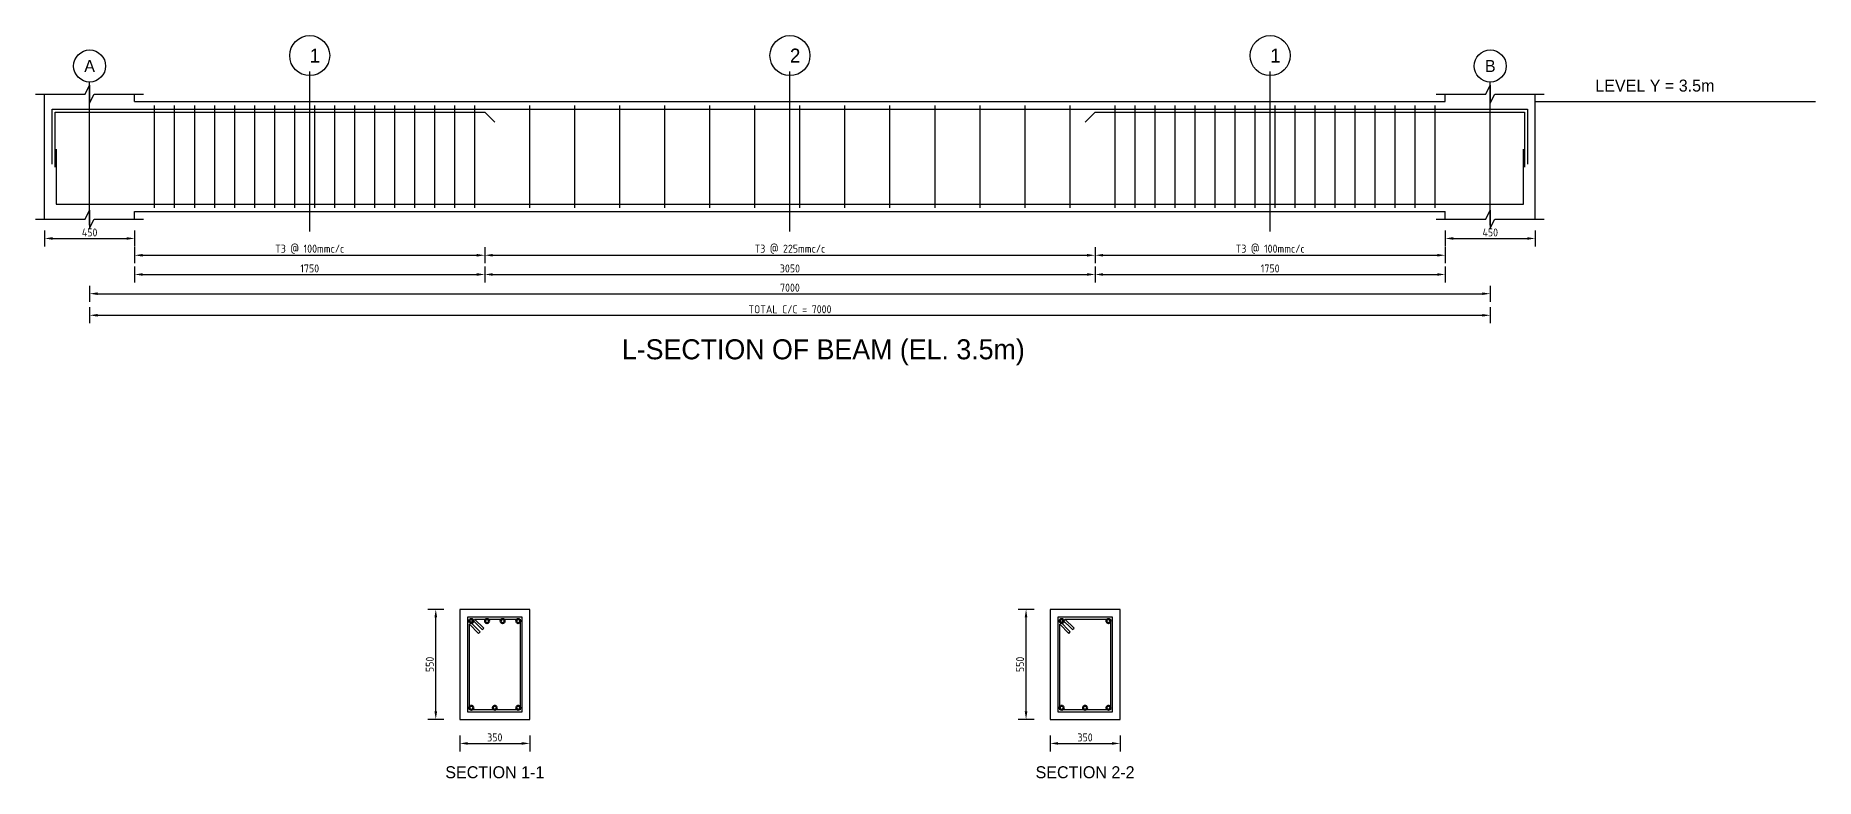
# Model space of a CAD drawing. Header units: metres. Extents: x -4073 to 22081, y -47896 to 1700.
# Drawn here: x -270 to 8625, y -39370 to -35657 of the extents above; entities that cross this region are included whole.
import ezdxf
from ezdxf.enums import TextEntityAlignment as Align

# ---------------------------------------------------------------- set-up
doc = ezdxf.new("R2010")
doc.units = ezdxf.units.M
for name, color, linetype in [('BEAM', 7, 'Continuous'), ('BREAK_LINE', 7, 'Continuous'), ('CEN', 132, 'Continuous'), ('COLUMN', 7, 'Continuous'), ('DIM_LINEAR', 3, 'Continuous'), ('REBAR', 2, 'Continuous'), ('STIRRUP', 135, 'Continuous'), ('TEXT', 151, 'Continuous')]:
    doc.layers.add(name, color=color, linetype=linetype)
doc.layers.add('Rebar_hatch', color=2, linetype='Continuous', lineweight=50)
doc.styles.add('Dimension', font='isocp')
doc.dimstyles.new('Linear', dxfattribs={"dimtxt": 40, "dimasz": 40, "dimexe": 40, "dimexo": 40, "dimgap": 10, "dimtad": 1, "dimdsep": 46, "dimtxsty": 'Dimension', "dimcen": 2.5, "dimclrd": 132, "dimclre": 132, "dimclrt": 151, "dimazin": 3, "dimtfac": 1, "dimtmove": 0, "dimatfit": 3, "dimfxl": 40, "dimfxlon": 1})

msp = doc.modelspace()

# ---------------------------------------------------------------- linework, layer by layer
at = {"layer": 'BEAM'}
for p, q in [((225, -35987), (6775, -35987)), ((225, -36537), (6775, -36537))]:
    msp.add_line(p, q, dxfattribs=at)
for points in [[(1850, -39075), (2200, -39075), (2200, -38525), (1850, -38525), (1850, -39075)], [(4800, -39075), (5150, -39075), (5150, -38525), (4800, -38525), (4800, -39075)]]:
    msp.add_lwpolyline(points, close=True, dxfattribs=at)
at = {"layer": 'BREAK_LINE'}
for points in [[(-270, -35949), (-22.5, -35949), (0, -35904), (0, -35994), (22.5, -35949), (270, -35949)], [(6730, -35949), (6977.5, -35949), (7000, -35904), (7000, -35994), (7022.5, -35949), (7270, -35949)], [(-270, -36575), (-22.5, -36575), (0, -36530), (0, -36620), (22.5, -36575), (270, -36575)], [(6730, -36575), (6977.5, -36575), (7000, -36530), (7000, -36620), (7022.5, -36575), (7270, -36575)]]:
    msp.add_lwpolyline(points, dxfattribs=at)
at = {"layer": 'CEN'}
for p, q in [((0, -36605), (0, -35889)), ((7000, -36605), (7000, -35889))]:
    msp.add_line(p, q, dxfattribs=at)
at = {"layer": 'COLUMN'}
for p, q in [((-225, -36575), (-225, -35949)), ((225, -35987), (225, -35949)), ((6775, -35987), (6775, -35949)), ((7225, -36575), (7225, -35949)), ((225, -36575), (225, -36537)), ((6775, -36575), (6775, -36537))]:
    msp.add_line(p, q, dxfattribs=at)
at = {"layer": 'DIM_LINEAR'}
for p, q in [((1100, -36637), (1100, -35837)), ((3500, -36637), (3500, -35837)), ((5900, -36637), (5900, -35837)), ((7225, -35987), (8625, -35987))]:
    msp.add_line(p, q, dxfattribs=at)
for centre, radius in [((1100, -35757), 100), ((3500, -35757), 100), ((5900, -35757), 100), ((0, -35809), 80), ((7000, -35809), 80)]:
    msp.add_circle(centre, radius, dxfattribs=at)
at = {"layer": 'REBAR'}
for points in [[(-186.9, -36300.1), (-186.9, -36025.1), (7186.9, -36025.1), (7186.9, -36300.1)], [(-171.9, -36315.1), (-171.9, -36040.1), (1975, -36040.1), (2025, -36090.1)], [(4975, -36090.1), (5025, -36040.1), (7171.9, -36040.1), (7171.9, -36315.1)], [(-166.9, -36223.9), (-166.9, -36498.9), (7166.9, -36498.9), (7166.9, -36223.9)]]:
    msp.add_lwpolyline(points, dxfattribs=at)
at = {"layer": 'REBAR_HATCH'}
for centre in [(1908.1, -38583.1), (1986.033, -38583.1), (2063.967, -38583.1), (2141.9, -38583.1), (4858.1, -38583.1), (5091.9, -38583.1), (1908.1, -39016.9), (2025, -39016.9), (2141.9, -39016.9), (4858.1, -39016.9), (4975, -39016.9), (5091.9, -39016.9)]:
    msp.add_circle(centre, 10, dxfattribs=at)
at = {"layer": 'STIRRUP'}
for p, q in [((325, -36517.95), (325, -36006.05)), ((425, -36517.95), (425, -36006.05)), ((525, -36517.95), (525, -36006.05)), ((625, -36517.95), (625, -36006.05)), ((725, -36517.95), (725, -36006.05)), ((825, -36517.95), (825, -36006.05)), ((925, -36517.95), (925, -36006.05)), ((1025, -36517.95), (1025, -36006.05)), ((1125, -36517.95), (1125, -36006.05)), ((1225, -36517.95), (1225, -36006.05)), ((1325, -36517.95), (1325, -36006.05)), ((1425, -36517.95), (1425, -36006.05)), ((1525, -36517.95), (1525, -36006.05)), ((1625, -36517.95), (1625, -36006.05)), ((1725, -36517.95), (1725, -36006.05)), ((1825, -36517.95), (1825, -36006.05)), ((1925, -36517.95), (1925, -36006.05)), ((2200, -36517.95), (2200, -36006.05)), ((2425, -36517.95), (2425, -36006.05)), ((2650, -36517.95), (2650, -36006.05)), ((2875, -36517.95), (2875, -36006.05)), ((3100, -36517.95), (3100, -36006.05)), ((3325, -36517.95), (3325, -36006.05)), ((3550, -36517.95), (3550, -36006.05)), ((3775, -36517.95), (3775, -36006.05)), ((4000, -36517.95), (4000, -36006.05)), ((4225, -36517.95), (4225, -36006.05)), ((4450, -36517.95), (4450, -36006.05)), ((4675, -36517.95), (4675, -36006.05)), ((4900, -36517.95), (4900, -36006.05)), ((5125, -36517.95), (5125, -36006.05)), ((5225, -36517.95), (5225, -36006.05)), ((5325, -36517.95), (5325, -36006.05)), ((5425, -36517.95), (5425, -36006.05)), ((5525, -36517.95), (5525, -36006.05)), ((5625, -36517.95), (5625, -36006.05)), ((5725, -36517.95), (5725, -36006.05)), ((5825, -36517.95), (5825, -36006.05)), ((5925, -36517.95), (5925, -36006.05)), ((6025, -36517.95), (6025, -36006.05)), ((6125, -36517.95), (6125, -36006.05)), ((6225, -36517.95), (6225, -36006.05)), ((6325, -36517.95), (6325, -36006.05)), ((6425, -36517.95), (6425, -36006.05)), ((6525, -36517.95), (6525, -36006.05)), ((6625, -36517.95), (6625, -36006.05)), ((6725, -36517.95), (6725, -36006.05))]:
    msp.add_line(p, q, dxfattribs=at)
for points in [[(1888.1, -39036.9), (2161.9, -39036.9), (2161.9, -38563.1), (1888.1, -38563.1), (1888.1, -39036.9)], [(1923.756, -38573.1), (2151.9, -38573.1), (2151.9, -39026.9), (1898.1, -39026.9), (1898.1, -38598.756), (1944.062, -38644.718), (1951.133, -38637.647), (1898.1, -38584.614), (1908.634, -38588.899), (1910.92, -38587.734), (1912.734, -38585.92), (1913.899, -38583.634), (1909.614, -38573.1), (1962.647, -38626.133), (1969.718, -38619.062), (1923.756, -38573.1)], [(4838.1, -39036.9), (5111.9, -39036.9), (5111.9, -38563.1), (4838.1, -38563.1), (4838.1, -39036.9)], [(4873.756, -38573.1), (5101.9, -38573.1), (5101.9, -39026.9), (4848.1, -39026.9), (4848.1, -38598.756), (4894.062, -38644.718), (4901.133, -38637.647), (4848.1, -38584.614), (4858.634, -38588.899), (4860.92, -38587.734), (4862.734, -38585.92), (4863.899, -38583.634), (4859.614, -38573.1), (4912.647, -38626.133), (4919.718, -38619.062), (4873.756, -38573.1)]]:
    msp.add_lwpolyline(points, close=True, dxfattribs=at)

# ---------------------------------------------------------------- texts
at = {"layer": 'DIM_LINEAR'}
for s, p in [('1', (1100, -35792)), ('2', (3500, -35792)), ('1', (5900, -35792))]:
    msp.add_text(s, height=70, dxfattribs=at).set_placement(p)
at = {"layer": 'TEXT'}
for s, p in [('A', (0, -35809)), ('B', (7000, -35809)), ('SECTION 1-1', (2025, -39339)), ('SECTION 2-2', (4975, -39339))]:
    msp.add_text(s, height=60, dxfattribs=at).set_placement(p, align=Align.MIDDLE_CENTER)
msp.add_text('LEVEL Y = 3.5m', height=60, dxfattribs=at).set_placement((7525, -35937))
at = {"layer": 'TEXT', "insert": (2660, -37175), "char_height": 100, "width": 25000, "attachment_point": 1}
msp.add_mtext('L-SECTION OF BEAM (EL. 3.5m)', dxfattribs=at)

# ---------------------------------------------------------------- dimensions: what is measured, and where the dimension line sits
at = {"layer": 'DIM_LINEAR'}
for base, p1, p2, text in [((-225, -36671), (-225, -36575), (225, -36575), '450'), ((0, -36947), (0, -36575), (7000, -36575), '7000'), ((0, -37055), (0, -36575), (7000, -36575), 'TOTAL C/C = 7000'), ((225, -36755), (225, -36575), (1975, -36575), 'T3 @ 100mmc/c'), ((225, -36851), (225, -36575), (1975, -36575), '1750'), ((1975, -36755), (1975, -36575), (5025, -36575), 'T3 @ 225mmc/c'), ((1975, -36851), (1975, -36575), (5025, -36575), '3050'), ((5025, -36755), (5025, -36575), (6775, -36575), 'T3 @ 100mmc/c'), ((5025, -36851), (5025, -36575), (6775, -36575), '1750'), ((6775, -36671), (6775, -36575), (7225, -36575), '450'), ((1850, -39195), (1850, -39075), (2200, -39075), '350'), ((4800, -39195), (4800, -39075), (5150, -39075), '350')]:
    msp.add_linear_dim(base=base, p1=p1, p2=p2, text=text, dimstyle='Linear', dxfattribs=at).render()
for base, p1, p2 in [((1730, -39075), (1850, -39075), (1850, -38525)), ((4680, -39075), (4800, -39075), (4800, -38525))]:
    msp.add_linear_dim(base=base, p1=p1, p2=p2, angle=90, text='550', dimstyle='Linear', dxfattribs=at).render()

doc.saveas('drawing.dxf')
